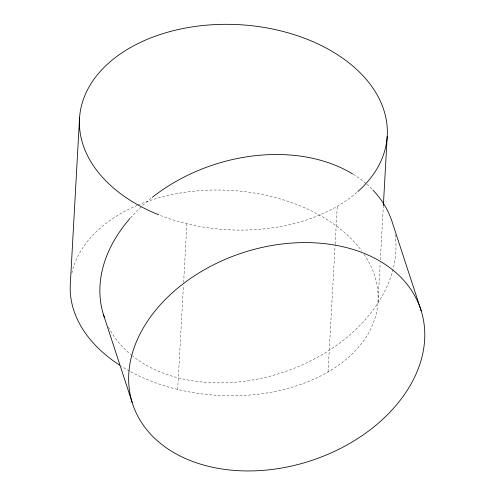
<?xml version="1.0" encoding="UTF-8"?>
<svg xmlns="http://www.w3.org/2000/svg" width="495" height="495" viewBox="0 0 495 495"><rect width="100%" height="100%" fill="white"/><g stroke="black" fill="none" stroke-linecap="round" stroke-linejoin="round"><path stroke-width="0.37" stroke-dasharray="2.48 1.86" d="M177.68 389.447L183.459 285.405M183.633 282.323L186.881 223.752M328.055 371.962L335.115 244.802M335.158 244.035L337.256 206.273M377.994 302.253L380.172 262.95M380.346 259.869L383.297 206.693M364.079 254.3A154.112 102.688 3.2 0 1 320.036 376.28A154.112 102.688 3.2 0 1 130.08 371.355M129.399 370.984A154.112 102.688 3.2 0 1 121.467 366.306M71.843 273.197A154.112 102.688 3.2 0 1 137.072 205.462M137.783 205.159A154.112 102.688 3.2 0 1 361.796 251.052M356.759 192.493A154.112 102.688 3.2 0 1 158.746 214.805M395.115 234.63A151.612 109.426 -18.1 0 1 393.247 268.624M393.061 269.373A151.612 109.426 -18.1 0 1 283.01 372.345A151.612 109.426 -18.1 0 1 132.604 356.066M131.998 355.583A151.612 109.426 -18.1 0 1 108.176 326.415M130.501 217.868A151.612 109.426 -18.1 0 1 151.798 197.734M353.263 174.32A151.612 109.426 -18.1 0 1 366.244 183.769M366.832 184.276A151.612 109.426 -18.1 0 1 372.376 189.511"/><path stroke-width="0.74" d="M79.547 117.853L70.346 283.548A154.112 102.688 3.2 0 0 119.555 365.087M383.34 205.92L387.189 136.564M421.233 310.94A151.612 109.426 -18.1 0 0 176.554 289.111A151.612 109.426 -18.1 0 0 232.384 470.25A151.612 109.426 -18.1 0 0 421.233 310.94L392.448 222.861A151.612 109.426 -18.1 0 0 372.896 190.055M103.424 314.517L132.208 402.596M158.746 214.805A154.112 102.688 3.2 0 1 101.859 69.696A154.112 102.688 3.2 0 1 318.786 44.327A154.112 102.688 3.2 0 1 357.873 191.522M104.358 317.357A151.612 109.426 -18.1 0 1 129.999 218.437M152.386 197.264A151.612 109.426 -18.1 0 1 352.632 173.931"/></g></svg>
